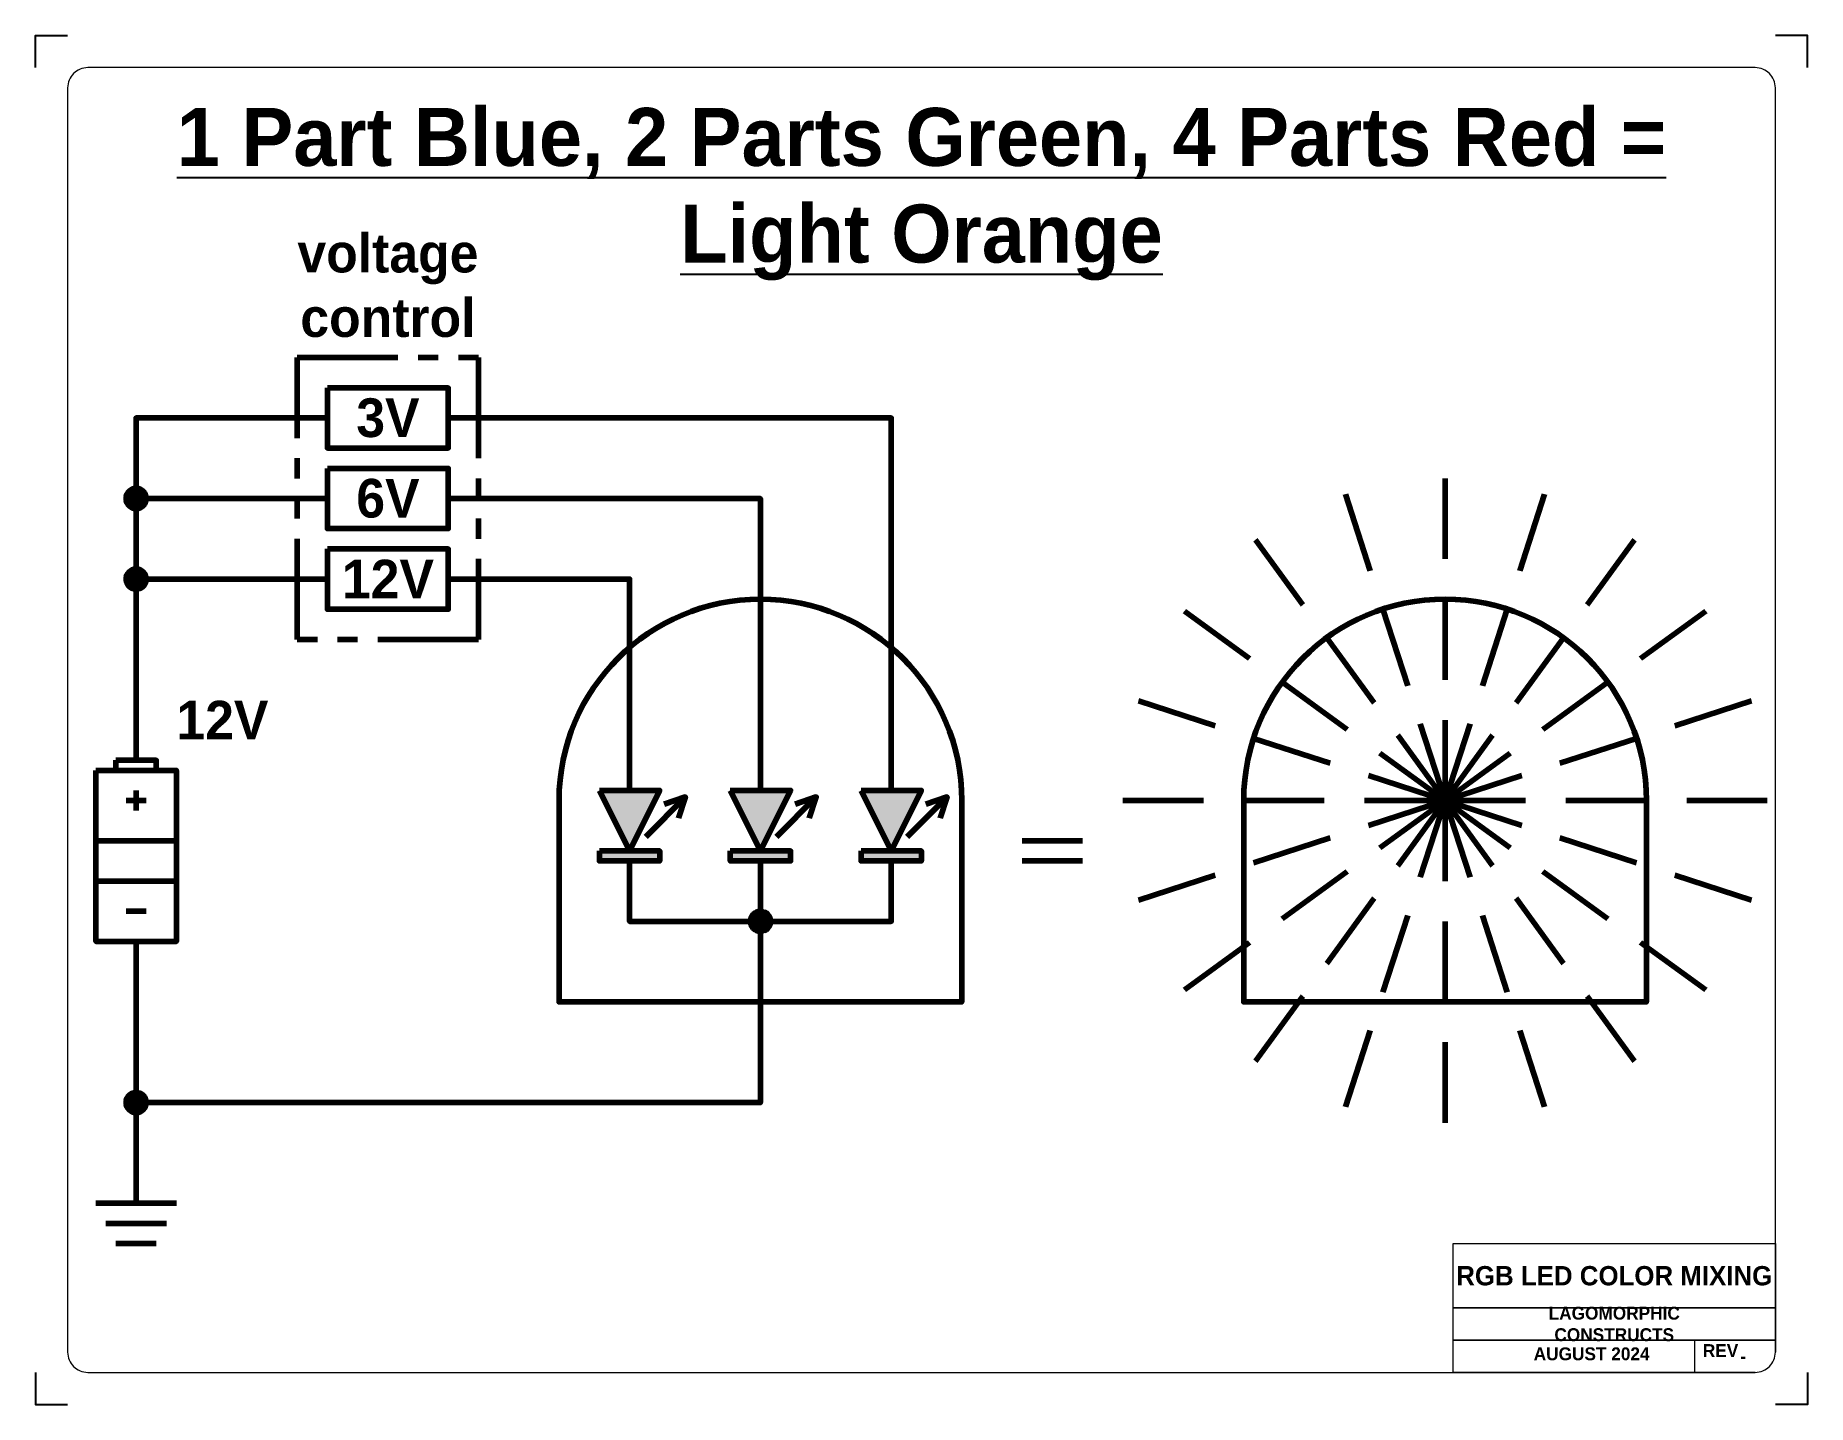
# Paper-space layout 'rgb-led-color-mix' of a CAD drawing. Header units: inches. Extents: x 0 to 11, y 0 to 8.5.
import ezdxf
from ezdxf.enums import TextEntityAlignment as Align

# ---------------------------------------------------------------- set-up
doc = ezdxf.new("R2010")
doc.units = ezdxf.units.IN
doc.header["$MEASUREMENT"] = 0
doc.linetypes.add('PHANTOM2', pattern=[1.25, 0.625, -0.125, 0.125, -0.125, 0.125, -0.125])
for name, color, linetype in [('C-LITE-BLU_', 5, 'Continuous'), ('C-LITE-GRN_', 3, 'Continuous'), ('C-LITE-RED_', 1, 'Continuous'), ('C-LITE-YORG', 31, 'Continuous'), ('G-ANNO-TEXT', 7, 'Continuous'), ('G-ANNO-TITL', 7, 'Continuous'), ('G-TBLK-TEXT', 7, 'Continuous')]:
    doc.layers.add(name, color=color, linetype=linetype)
for name, color, linetype, lineweight in [('G-OUTL-LITE', 8, 'Continuous', 100), ('G-OUTL-WIDE', 7, 'Continuous', 100), ('G-TBLK', 7, 'Continuous', 15)]:
    doc.layers.add(name, color=color, linetype=linetype, lineweight=lineweight)
doc.layers.add('G-TBLK-NPLT', color=7, linetype='Continuous', plot=False)
doc.styles.add('slide-title', font='cityb___.ttf', dxfattribs={"height": 0.36})
doc.styles.add('TEXT 0.08', font='cityb___.ttf', dxfattribs={"height": 0.08})
doc.styles.add('TEXT 0.12', font='cityb___.ttf', dxfattribs={"height": 0.12})
doc.styles.add('TEXT 0.24', font='cityb___.ttf', dxfattribs={"height": 0.24})

# ---------------------------------------------------------------- blocks, each defined once
blk = doc.blocks.new('title-block-11x8.5')
blk.add_lwpolyline([(0.325, 0.2), (10.675, 0.2, 0.414214), (10.8, 0.325), (10.8, 8.175, 0.414214), (10.675, 8.3), (0.325, 8.3, 0.414214), (0.2, 8.175), (0.2, 0.325, 0.414214)], format="xyb", close=True)
for points in [[(8.8, 1), (10.8, 1), (10.8, 0.6), (8.8, 0.6)], [(8.8, 0.6), (10.8, 0.6), (10.8, 0.4), (8.8, 0.4)]]:
    blk.add_lwpolyline(points, close=True)
for points in [[(10.675, 0.2), (8.8, 0.2), (8.8, 0.4), (10.8, 0.4), (10.8, 0.325)], [(10.3, 0.2), (10.3, 0.4)]]:
    blk.add_lwpolyline(points)
at = {"layer": 'G-TBLK-NPLT'}
for points in [[(0, 8.3), (0, 8.5), (0.2, 8.5)], [(11, 8.3), (11, 8.5), (10.8, 8.5)], [(0, 0.2), (0, 0), (0.2, 0)], [(11, 0.2), (11, 0), (10.8, 0)]]:
    blk.add_lwpolyline(points, dxfattribs=at)
at = {"style": 'TEXT 0.08'}
blk.add_attdef('rev', text='', height=0.08, dxfattribs=at).set_placement((10.6, 0.3), align=Align.MIDDLE_CENTER)
at = {"layer": 'G-TBLK-TEXT', "char_height": 0.08, "style": 'TEXT 0.08'}
for s, width, insert, attachment_point in [('LAGOMORPHIC CONSTRUCTS', 1.175, (9.8, 0.5), 5), ('REV', 0.08, (10.35, 0.375), 1)]:
    blk.add_mtext_dynamic_manual_height_columns(s, width=width, gutter_width=0.3, heights=[0], dxfattribs=dict(at, insert=insert, attachment_point=attachment_point))
at = {"layer": 'G-TBLK-TEXT'}
for tag, height, style, p in [('DWG-TITLE', 0.12, 'TEXT 0.12', (9.8, 0.8)), ('DATE', 0.08, 'TEXT 0.08', (9.55, 0.3))]:
    blk.add_attdef(tag, text='', height=height, dxfattribs=dict(at, style=style)).set_placement(p, align=Align.MIDDLE_CENTER)
blk = doc.blocks.new('diode')
h = blk.add_hatch(color=0)
h.dxf.hatch_style = 1
h.paths.add_polyline_path([(-0.1875, 0.4375), (0.1875, 0.4375), (0, 0.0625)])
h.paths.add_polyline_path([(-0.1875, 0.0625), (0.1875, 0.0625), (0.1875, 0), (-0.1875, 0)])
at = {"layer": 'G-OUTL-WIDE'}
blk.add_lwpolyline([(-0.1875, 0.4375), (0.1875, 0.4375), (0, 0.0625), (-0.1875, 0.4375)], dxfattribs=at)
blk.add_lwpolyline([(-0.1875, 0.0625), (0.1875, 0.0625), (0.1875, 0), (-0.1875, 0)], close=True, dxfattribs=at)
blk = doc.blocks.new('led')
at = {"layer": 'G-OUTL-WIDE'}
for points in [[(0.1, 0.15), (0.347, 0.397)], [(0.215, 0.353), (0.347, 0.397), (0.303, 0.265)]]:
    blk.add_lwpolyline(points, dxfattribs=at)
blk.add_blockref('diode', (0, 0))
at = {"insert": (0.348, -0.188), "char_height": 0.12, "attachment_point": 6, "style": 'TEXT 0.12'}
blk.add_mtext('\\A1;', dxfattribs=at)
blk = doc.blocks.new('led-bulb')
at = {"layer": 'G-OUTL-WIDE'}
blk.add_lwpolyline([(-0.25, 0.25), (-0.25, 0), (0.25, 0), (0.25, 0.25, 1)], format="xyb", close=True, dxfattribs=at)
blk = doc.blocks.new('battery')
at = {"layer": 'G-OUTL-WIDE'}
for p, q in [((0, 0.9375), (0, 0.8125)), ((-0.0625, 0.875), (0.0625, 0.875)), ((-0.0625, 0.1875), (0.0625, 0.1875))]:
    blk.add_line(p, q, dxfattribs=at)
for points in [[(-0.125, 1.125), (0.125, 1.125), (0.125, 1.0625), (-0.125, 1.0625)], [(-0.25, 1.0625), (0.25, 1.0625), (0.25, 0.625), (-0.25, 0.625)], [(-0.25, 0.625), (0.25, 0.625), (0.25, 0.375), (-0.25, 0.375)], [(-0.25, 0.375), (0.25, 0.375), (0.25, 0), (-0.25, 0)]]:
    blk.add_lwpolyline(points, close=True, dxfattribs=at)
blk = doc.blocks.new('gnd-circuit')
at = {"layer": 'G-OUTL-WIDE'}
for p, q in [((-0.25, 0), (0.25, 0)), ((-0.1875, -0.125), (0.1875, -0.125)), ((-0.125, -0.25), (0.125, -0.25))]:
    blk.add_line(p, q, dxfattribs=at)

psp = doc.layouts.new('rgb-led-color-mix')

# ---------------------------------------------------------------- hatches: boundary and pattern name
at = {"layer": 'G-OUTL-WIDE'}
h = psp.add_hatch(color=256, dxfattribs=at)
h.dxf.hatch_style = 1
edge = h.paths.add_edge_path()
edge.add_arc((0.625, 5.625), 0.0625, 0, 360)
h = psp.add_hatch(color=256, dxfattribs=at)
h.dxf.hatch_style = 1
edge = h.paths.add_edge_path()
edge.add_arc((0.625, 5.125), 0.0625, 0, 360)
h = psp.add_hatch(color=256, dxfattribs=at)
h.dxf.hatch_style = 1
edge = h.paths.add_edge_path()
edge.add_arc((4.5, 3), 0.0625, 0, 360)
h = psp.add_hatch(color=256, dxfattribs=at)
h.dxf.hatch_style = 1
edge = h.paths.add_edge_path()
edge.add_arc((0.625, 1.875), 0.0625, 0, 360)

# ---------------------------------------------------------------- linework, layer by layer
at = {"layer": 'C-LITE-YORG', "lineweight": 100}
for p, q in [((8.75, 5.25), (8.75, 5.75)), ((8.286, 5.177), (8.132, 5.652)), ((9.214, 5.177), (9.368, 5.652)), ((7.868, 4.964), (7.574, 5.368)), ((9.632, 4.964), (9.926, 5.368)), ((8.75, 4.5), (8.75, 5)), ((7.536, 4.632), (7.132, 4.926)), ((8.518, 4.463), (8.364, 4.939)), ((8.982, 4.463), (9.136, 4.939)), ((9.964, 4.632), (10.368, 4.926)), ((8.309, 4.357), (8.015, 4.761)), ((9.191, 4.357), (9.485, 4.761)), ((8.143, 4.191), (7.739, 4.485)), ((9.357, 4.191), (9.761, 4.485)), ((7.323, 4.214), (6.848, 4.368)), ((10.177, 4.214), (10.652, 4.368)), ((8.75, 3.75), (8.595, 4.226)), ((8.75, 3.75), (8.75, 4.25)), ((8.75, 3.75), (8.905, 4.226)), ((8.037, 3.982), (7.561, 4.136)), ((8.75, 3.75), (8.456, 4.155)), ((8.75, 3.75), (9.044, 4.155)), ((9.463, 3.982), (9.939, 4.136)), ((8.75, 3.75), (8.345, 4.044)), ((8.75, 3.75), (9.155, 4.044)), ((8.75, 3.75), (8.274, 3.905)), ((8.75, 3.75), (9.226, 3.905)), ((7.25, 3.75), (6.75, 3.75)), ((8, 3.75), (7.5, 3.75)), ((8.75, 3.75), (8.25, 3.75)), ((8.75, 3.75), (8.274, 3.595)), ((8.75, 3.75), (8.345, 3.456)), ((8.75, 3.75), (8.456, 3.345)), ((8.75, 3.75), (8.595, 3.274)), ((8.75, 3.75), (8.75, 3.25)), ((8.75, 3.75), (8.905, 3.274)), ((8.75, 3.75), (9.044, 3.345)), ((8.75, 3.75), (9.155, 3.456)), ((8.75, 3.75), (9.226, 3.595)), ((8.75, 3.75), (9.25, 3.75)), ((9.5, 3.75), (10, 3.75)), ((10.25, 3.75), (10.75, 3.75)), ((8.037, 3.518), (7.561, 3.364)), ((9.463, 3.518), (9.939, 3.364)), ((8.143, 3.309), (7.739, 3.015)), ((9.357, 3.309), (9.761, 3.015)), ((7.323, 3.286), (6.848, 3.132)), ((10.177, 3.286), (10.652, 3.132)), ((8.309, 3.143), (8.015, 2.739)), ((9.191, 3.143), (9.485, 2.739)), ((8.518, 3.037), (8.364, 2.561)), ((8.75, 3), (8.75, 2.5)), ((8.982, 3.037), (9.136, 2.561)), ((7.536, 2.868), (7.132, 2.574)), ((9.964, 2.868), (10.368, 2.574)), ((7.868, 2.536), (7.574, 2.132)), ((9.632, 2.536), (9.926, 2.132)), ((8.286, 2.323), (8.132, 1.848)), ((9.214, 2.323), (9.368, 1.848)), ((8.75, 2.25), (8.75, 1.75))]:
    psp.add_line(p, q, dxfattribs=at)
at = {"layer": 'G-OUTL-LITE', "linetype": 'PHANTOM2'}
psp.add_lwpolyline([(1.625, 6.5), (2.75, 6.5), (2.75, 4.75), (1.625, 4.75)], close=True, dxfattribs=at)
at = {"layer": 'G-OUTL-WIDE'}
for p, q in [((6.125, 3.5), (6.5, 3.5)), ((6.125, 3.375), (6.5, 3.375))]:
    psp.add_line(p, q, dxfattribs=at)
for points in [[(1.812, 6.312), (2.562, 6.312), (2.562, 5.938), (1.812, 5.938)], [(1.812, 5.812), (2.562, 5.812), (2.562, 5.438), (1.812, 5.438)], [(1.812, 5.312), (2.562, 5.312), (2.562, 4.938), (1.812, 4.938)]]:
    psp.add_lwpolyline(points, close=True, dxfattribs=at)
for points in [[(0.625, 5.625), (0.625, 6.125), (1.812, 6.125)], [(5.312, 3.812), (5.312, 6.125), (2.562, 6.125)], [(0.625, 5.125), (0.625, 5.625), (1.812, 5.625)], [(2.562, 5.625), (4.5, 5.625), (4.5, 3.812)], [(0.625, 4), (0.625, 5.125), (1.812, 5.125)], [(2.562, 5.125), (3.688, 5.125), (3.688, 3.812)], [(3.688, 3.375), (3.688, 3), (4.5, 3)], [(4.5, 3.375), (4.5, 3)], [(5.312, 3.375), (5.312, 3), (4.5, 3)], [(4.5, 3), (4.5, 1.875), (0.625, 1.875)], [(0.625, 2.875), (0.625, 1.25)]]:
    psp.add_lwpolyline(points, dxfattribs=at)
for centre in [(0.625, 5.625), (0.625, 5.125), (4.5, 3), (0.625, 1.875)]:
    psp.add_circle(centre, 0.0625, dxfattribs=at)

# ---------------------------------------------------------------- block references
at = {"layer": 'C-LITE-BLU_'}
psp.add_blockref('led', (5.312, 3.375), dxfattribs=at)
at = {"layer": 'C-LITE-GRN_'}
psp.add_blockref('led', (4.5, 3.375), dxfattribs=at)
at = {"layer": 'C-LITE-RED_'}
psp.add_blockref('led', (3.688, 3.375), dxfattribs=at)
at = {"layer": 'G-OUTL-WIDE', "xscale": 5, "yscale": 5, "zscale": 5}
psp.add_blockref('led-bulb', (4.5, 2.5), dxfattribs=at)
at = {"layer": 'G-OUTL-WIDE', "lineweight": 100, "xscale": 5, "yscale": 5, "zscale": 5}
psp.add_blockref('led-bulb', (8.75, 2.5), dxfattribs=at)
at = {"layer": 'G-OUTL-WIDE'}
for name, p in [('battery', (0.625, 2.875)), ('gnd-circuit', (0.625, 1.25))]:
    psp.add_blockref(name, p, dxfattribs=at)
at = {"layer": 'G-TBLK'}
ref = psp.add_blockref('title-block-11x8.5', (0, 0), dxfattribs=at)
ref.add_attrib('rev', '-', dxfattribs={"layer": '0', "height": 0.08, "style": 'TEXT 0.08'}).set_placement((10.6, 0.3), align=Align.MIDDLE_CENTER)
ref.add_attrib('DATE', 'AUGUST 2024', (9.3, 0.275), dxfattribs={"layer": 'G-TBLK-TEXT', "height": 0.08, "style": 'TEXT 0.08'})
ref.add_attrib('DWG-TITLE', 'RGB LED COLOR MIXING', dxfattribs={"layer": 'G-TBLK-TEXT', "height": 0.12, "style": 'TEXT 0.12'}).set_placement((9.8, 0.8), align=Align.MIDDLE_CENTER)

# ---------------------------------------------------------------- texts
at = {"layer": 'G-ANNO-TEXT', "char_height": 0.24, "style": 'TEXT 0.24'}
for s, width, insert, attachment_point in [('voltage control', 1.6875, (2.188, 6.625), 8), ('3V', 1.34375, (2.188, 6.125), 5), ('6V', 1.46875, (2.188, 5.625), 5), ('12V', 1.96875, (2.188, 5.125), 5), ('12V', 1.25, (0.875, 4.129), 7)]:
    psp.add_mtext_dynamic_manual_height_columns(s, width=width, gutter_width=0.5, heights=[0], dxfattribs=dict(at, insert=insert, attachment_point=attachment_point))
at = {"layer": 'G-ANNO-TITL', "insert": (5.5, 8.05), "char_height": 0.36, "attachment_point": 2, "style": 'slide-title'}
psp.add_mtext_dynamic_manual_height_columns('{\\L1 Part Blue, 2 Parts Green, 4 Parts Red = Light Orange}', width=9.67726, gutter_width=1, heights=[0], dxfattribs=at)

doc.saveas('drawing.dxf')
